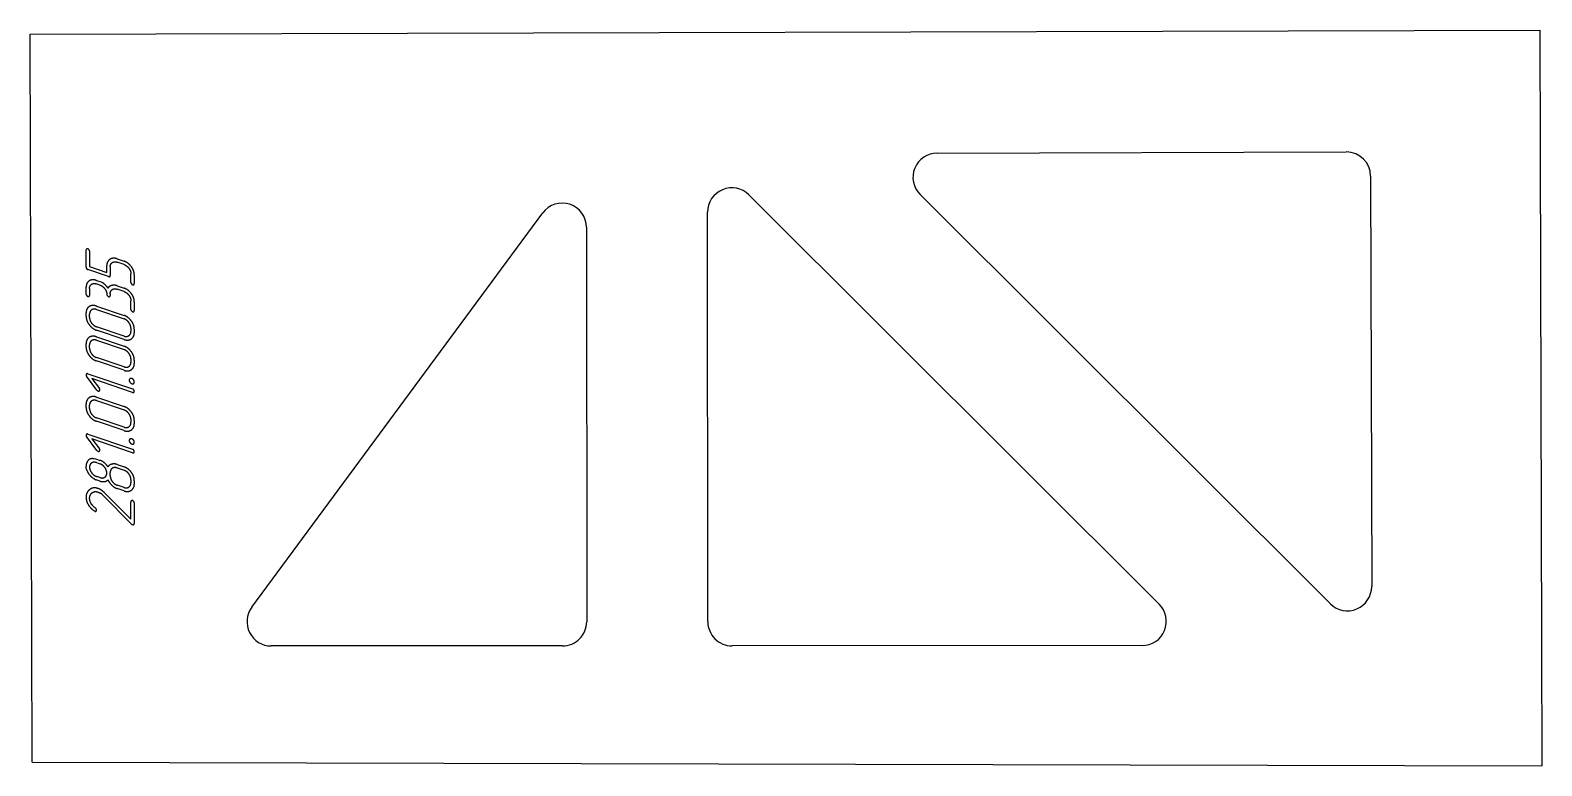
# Model space of a CAD drawing. Header units: millimetres. Extents: x 33 to 657, y 52 to 355.
import ezdxf

# ---------------------------------------------------------------- set-up
doc = ezdxf.new("R2010")
doc.units = ezdxf.units.MM
doc.linetypes.add('K5LT_BASIC', pattern=[0])
doc.layers.add('Engraving', color=7, linetype='Continuous')

msp = doc.modelspace()

# ---------------------------------------------------------------- linework, layer by layer
at = {"color": 143, "linetype": 'K5LT_BASIC', "lineweight": 25, "true_color": 0x33acca}
for p, q in [((33.4, 353.39), (656.44, 355.02)), ((34.18, 53.1), (33.4, 353.39)), ((656.44, 355.02), (657.23, 51.68)), ((407.68, 304.37), (576.57, 304.81)), ((586.6, 294.83), (587.04, 125.6)), ((330.01, 287.1), (499.34, 118.31)), ((569.98, 118.49), (400.65, 287.28)), ((124.82, 117.03), (244.91, 279.67)), ((313.05, 111.12), (312.95, 280.01)), ((262.95, 273.74), (263.05, 111.1)), ((253.05, 101.09), (132.87, 101.09)), ((492.29, 101.23), (323.05, 101.13)), ((34.18, 53.1), (657.23, 51.68))]:
    msp.add_line(p, q, dxfattribs=at)
for centre, start, end in [((407.71, 294.37), 90.14963, 225.09199), ((576.6, 294.81), 0.14963, 90.14963), ((322.95, 280.02), 45.09199, 180.03434), ((252.95, 273.73), 0.03434, 143.56092), ((577.04, 125.58), 225.09199, 0.14963), ((132.87, 111.09), 143.56092, 270), ((492.28, 111.23), 270.03434, 45.09199), ((253.05, 111.09), 270, 0.03434), ((323.05, 111.13), 180.03434, 270.03434)]:
    msp.add_arc(centre, 10, start, end, dxfattribs=at)
at = {"layer": 'Engraving', "color": 143, "linetype": 'K5LT_BASIC', "lineweight": 25, "true_color": 0x33acca}
for p, q in [((56.47, 257.29), (56.47, 264.4)), ((57.89, 263.91), (57.89, 257.52)), ((65.72, 253.44), (57.18, 256.34)), ((57.89, 257.52), (65.01, 255.1)), ((65.01, 255.1), (65.01, 257.96)), ((66.43, 257.47), (66.43, 253.9)), ((69.26, 260.76), (72.1, 259.79)), ((72.1, 258.37), (69.26, 259.34)), ((60.73, 251.83), (62.15, 251.35)), ((62.15, 249.93), (60.73, 250.41)), ((62.15, 251.35), (62.62, 251.19)), ((62.62, 251.19), (62.91, 251.1)), ((62.91, 251.1), (63.19, 250.91)), ((69.26, 249.65), (72.1, 248.68)), ((74.94, 251.01), (74.94, 254.58)), ((76.36, 254.1), (76.36, 250.53)), ((56.47, 246.18), (56.47, 249.02)), ((57.89, 248.54), (57.89, 245.69)), ((66.42, 246.35), (66.42, 245.64)), ((72.1, 247.26), (69.26, 248.22)), ((74.94, 239.9), (74.94, 243.45)), ((56.47, 237.03), (56.47, 238.45)), ((57.89, 236.55), (57.89, 237.97)), ((60.73, 241.28), (72.1, 237.42)), ((60.73, 239.86), (72.1, 236)), ((76.36, 242.97), (76.36, 239.42)), ((72.1, 228.88), (60.73, 232.74)), ((72.1, 227.46), (60.73, 231.32)), ((74.94, 232.18), (74.94, 230.75)), ((76.36, 231.69), (76.36, 230.27)), ((56.47, 224.33), (56.47, 225.75)), ((57.89, 223.85), (57.89, 225.27)), ((60.73, 228.58), (72.1, 224.72)), ((60.73, 227.16), (72.1, 223.3)), ((72.1, 216.18), (60.73, 220.04)), ((72.1, 214.76), (60.73, 218.62)), ((74.94, 219.48), (74.94, 218.05)), ((76.36, 218.99), (76.36, 217.57)), ((60.94, 206.6), (56.68, 212.3)), ((57.18, 213.34), (75.65, 207.07)), ((75.65, 205.64), (58.88, 211.34)), ((58.88, 211.34), (61.94, 207.26)), ((56.47, 199.46), (56.47, 200.88)), ((57.89, 198.98), (57.89, 200.4)), ((60.73, 203.71), (72.1, 199.85)), ((60.73, 202.29), (72.1, 198.43)), ((72.1, 191.31), (60.73, 195.17)), ((72.1, 189.88), (60.73, 193.75)), ((74.94, 194.6), (74.94, 193.18)), ((76.36, 194.12), (76.36, 192.7)), ((60.94, 181.73), (56.68, 187.43)), ((57.18, 188.47), (75.65, 182.19)), ((75.65, 180.77), (58.88, 186.47)), ((58.88, 186.47), (61.94, 182.39)), ((56.47, 174.85), (56.47, 175.29)), ((56.54, 174.37), (56.47, 174.85)), ((59.07, 178.4), (59.82, 178.35)), ((59.82, 178.35), (60.27, 178.27)), ((60.27, 178.27), (60.71, 178.12)), ((60.71, 178.12), (62.16, 177.63)), ((60.72, 176.7), (62.17, 176.2)), ((69.26, 175.93), (72.1, 174.96)), ((56.75, 173.54), (56.54, 174.37)), ((62.16, 169.1), (60.7, 169.6)), ((62.17, 170.52), (60.72, 171.01)), ((66.42, 171.21), (66.42, 172.63)), ((69.26, 174.5), (72.1, 173.54)), ((74.94, 169.73), (74.94, 168.31)), ((76.36, 169.25), (76.36, 167.83)), ((62.89, 163.66), (62.39, 164.04)), ((63.45, 163.17), (62.89, 163.66)), ((75.25, 151.36), (63.45, 163.17)), ((64.24, 164.1), (74.94, 153.4)), ((72.1, 166.44), (69.26, 167.4)), ((72.1, 165.01), (69.26, 165.98)), ((60.09, 156.64), (59.84, 156.77)), ((74.94, 153.4), (74.94, 160.56)), ((76.36, 160.08), (76.36, 151.58))]:
    msp.add_line(p, q, dxfattribs=at)
for points in [[(56.69, 264.8), (56.47, 264.65), (56.47, 264.4)], [(57.18, 264.86), (56.92, 264.95), (56.69, 264.8)], [(57.66, 264.51), (57.43, 264.78), (57.18, 264.86)], [(57.89, 263.91), (57.89, 264.25), (57.66, 264.51)], [(56.47, 257.29), (56.47, 256.58), (57.18, 256.34)], [(66.26, 260.53), (65.01, 259.7), (65.01, 257.96)], [(69.26, 260.76), (67.51, 261.35), (66.26, 260.53)], [(66.43, 257.47), (66.43, 258.65), (67.25, 259.19)], [(67.25, 259.19), (68.08, 259.74), (69.26, 259.34)], [(75.1, 257.52), (73.85, 259.2), (72.1, 259.79)], [(72.1, 258.37), (73.29, 257.96), (74.11, 256.86)], [(74.11, 256.86), (74.94, 255.76), (74.94, 254.58)], [(76.36, 254.1), (76.36, 255.84), (75.1, 257.52)], [(57.7, 251.63), (56.47, 250.81), (56.47, 249.02)], [(60.73, 251.83), (58.94, 252.44), (57.7, 251.63)], [(57.89, 248.54), (57.89, 249.74), (58.72, 250.28)], [(58.72, 250.28), (59.55, 250.81), (60.73, 250.41)], [(62.15, 249.93), (63.35, 249.52), (64.17, 248.42)], [(64, 250.33), (63.57, 250.74), (63.19, 250.91)], [(65.48, 248.64), (64.75, 249.7), (64, 250.33)], [(67.01, 249.75), (65.95, 249.45), (65.48, 248.64)], [(65.72, 253.44), (66.43, 253.19), (66.43, 253.9)], [(69.26, 249.65), (68.07, 250.05), (67.01, 249.75)], [(74.94, 251.01), (74.94, 250.66), (75.22, 250.39)], [(75.22, 250.39), (75.49, 250.11), (75.65, 250.06)], [(75.65, 250.06), (75.94, 249.96), (76.16, 250.07)], [(76.16, 250.07), (76.36, 250.2), (76.36, 250.53)], [(56.47, 246.18), (56.47, 245.82), (56.74, 245.55)], [(56.74, 245.55), (57.02, 245.28), (57.18, 245.23)], [(57.18, 245.23), (57.46, 245.13), (57.69, 245.24)], [(57.69, 245.24), (57.89, 245.37), (57.89, 245.69)], [(64.17, 248.42), (65, 247.31), (65, 246.12)], [(65, 246.12), (65, 245.77), (65.27, 245.49)], [(65.27, 245.49), (65.55, 245.22), (65.71, 245.17)], [(65.71, 245.17), (65.99, 245.07), (66.22, 245.18)], [(66.22, 245.18), (66.42, 245.31), (66.42, 245.64)], [(66.42, 246.35), (66.42, 247.55), (67.25, 248.09)], [(67.25, 248.09), (68.08, 248.62), (69.26, 248.22)], [(75.12, 246.41), (73.88, 248.08), (72.1, 248.68)], [(72.1, 247.26), (73.29, 246.85), (74.12, 245.75)], [(74.12, 245.75), (74.94, 244.64), (74.94, 243.45)], [(76.36, 242.97), (76.36, 244.74), (75.12, 246.41)], [(57.71, 241.04), (56.47, 240.2), (56.47, 238.45)], [(60.73, 241.28), (58.95, 241.89), (57.71, 241.04)], [(58.73, 239.7), (57.89, 239.15), (57.89, 237.97)], [(60.73, 239.86), (59.57, 240.26), (58.73, 239.7)], [(75.1, 235.15), (73.85, 236.83), (72.1, 237.42)], [(74.94, 239.9), (74.94, 239.55), (75.22, 239.27)], [(75.22, 239.27), (75.49, 239), (75.65, 238.95)], [(75.65, 238.95), (75.94, 238.85), (76.16, 238.96)], [(76.16, 238.96), (76.36, 239.09), (76.36, 239.42)], [(56.47, 237.03), (56.47, 235.24), (57.74, 233.57)], [(57.74, 233.57), (59.02, 231.9), (60.73, 231.32)], [(57.89, 236.55), (57.89, 235.37), (58.72, 234.26)], [(58.72, 234.26), (59.55, 233.14), (60.73, 232.74)], [(74.13, 234.45), (73.32, 235.58), (72.1, 236)], [(74.94, 232.18), (74.94, 233.33), (74.13, 234.45)], [(76.36, 231.69), (76.36, 233.47), (75.1, 235.15)], [(57.71, 228.34), (56.47, 227.5), (56.47, 225.75)], [(60.73, 228.58), (58.95, 229.19), (57.71, 228.34)], [(58.73, 227), (57.89, 226.45), (57.89, 225.27)], [(60.73, 227.16), (59.57, 227.56), (58.73, 227)], [(72.1, 228.88), (73.25, 228.49), (74.09, 229.06)], [(72.1, 227.46), (73.89, 226.85), (75.13, 227.74)], [(75.1, 222.45), (73.85, 224.13), (72.1, 224.72)], [(74.09, 229.06), (74.94, 229.63), (74.94, 230.75)], [(75.13, 227.74), (76.36, 228.64), (76.36, 230.27)], [(56.47, 224.33), (56.47, 222.54), (57.74, 220.87)], [(57.74, 220.87), (59.02, 219.2), (60.73, 218.62)], [(57.89, 223.85), (57.89, 222.67), (58.72, 221.56)], [(58.72, 221.56), (59.55, 220.44), (60.73, 220.04)], [(74.13, 221.75), (73.32, 222.88), (72.1, 223.3)], [(74.94, 219.48), (74.94, 220.63), (74.13, 221.75)], [(76.36, 218.99), (76.36, 220.77), (75.1, 222.45)], [(56.67, 213.3), (56.48, 213.14), (56.48, 212.86)], [(56.48, 212.86), (56.48, 212.57), (56.68, 212.3)], [(57.18, 213.34), (56.86, 213.45), (56.67, 213.3)], [(72.1, 216.18), (73.25, 215.79), (74.09, 216.36)], [(72.1, 214.76), (73.89, 214.15), (75.13, 215.04)], [(74.09, 216.36), (74.94, 216.93), (74.94, 218.05)], [(75.13, 215.04), (76.36, 215.94), (76.36, 217.57)], [(60.94, 206.6), (61.31, 206.27), (61.43, 206.23)], [(61.43, 206.23), (61.72, 206.13), (61.94, 206.27)], [(62.15, 206.71), (62.15, 206.98), (61.94, 207.26)], [(61.94, 206.27), (62.15, 206.41), (62.15, 206.71)], [(74.57, 211.29), (74.23, 211.07), (74.23, 210.68)], [(74.23, 210.68), (74.23, 210.16), (74.64, 209.75)], [(75.3, 211.39), (74.91, 211.52), (74.57, 211.29)], [(74.64, 209.75), (75.05, 209.34), (75.3, 209.26)], [(76.02, 210.87), (75.68, 211.26), (75.3, 211.39)], [(75.3, 209.26), (75.72, 209.11), (76.06, 209.28)], [(76.19, 206.68), (75.99, 206.95), (75.65, 207.07)], [(76.36, 209.96), (76.36, 210.47), (76.02, 210.87)], [(76.06, 209.28), (76.36, 209.46), (76.36, 209.96)], [(76.36, 206.11), (76.36, 206.43), (76.19, 206.68)], [(76.19, 205.67), (76.36, 205.98), (76.36, 206.11)], [(57.71, 203.47), (56.47, 202.63), (56.47, 200.88)], [(60.73, 203.71), (58.95, 204.32), (57.71, 203.47)], [(58.73, 202.13), (57.89, 201.58), (57.89, 200.4)], [(60.73, 202.29), (59.57, 202.68), (58.73, 202.13)], [(75.1, 197.58), (73.85, 199.25), (72.1, 199.85)], [(75.65, 205.64), (76.02, 205.52), (76.19, 205.67)], [(56.47, 199.46), (56.47, 197.67), (57.74, 196)], [(57.74, 196), (59.02, 194.33), (60.73, 193.75)], [(57.89, 198.98), (57.89, 197.8), (58.72, 196.69)], [(58.72, 196.69), (59.55, 195.57), (60.73, 195.17)], [(74.13, 196.88), (73.32, 198.01), (72.1, 198.43)], [(74.94, 194.6), (74.94, 195.76), (74.13, 196.88)], [(76.36, 194.12), (76.36, 195.9), (75.1, 197.58)], [(56.67, 188.42), (56.48, 188.27), (56.48, 187.99)], [(56.48, 187.99), (56.48, 187.7), (56.68, 187.43)], [(57.18, 188.47), (56.86, 188.58), (56.67, 188.42)], [(72.1, 191.31), (73.25, 190.92), (74.09, 191.49)], [(72.1, 189.88), (73.89, 189.28), (75.13, 190.17)], [(74.09, 191.49), (74.94, 192.06), (74.94, 193.18)], [(75.13, 190.17), (76.36, 191.07), (76.36, 192.7)], [(60.94, 181.73), (61.31, 181.4), (61.43, 181.36)], [(61.43, 181.36), (61.72, 181.26), (61.94, 181.4)], [(62.15, 181.83), (62.15, 182.11), (61.94, 182.39)], [(61.94, 181.4), (62.15, 181.54), (62.15, 181.83)], [(74.57, 186.42), (74.23, 186.2), (74.23, 185.81)], [(74.23, 185.81), (74.23, 185.29), (74.64, 184.88)], [(75.3, 186.52), (74.91, 186.65), (74.57, 186.42)], [(74.64, 184.88), (75.05, 184.47), (75.3, 184.39)], [(76.02, 185.99), (75.68, 186.39), (75.3, 186.52)], [(75.3, 184.39), (75.72, 184.24), (76.06, 184.41)], [(76.19, 181.81), (75.99, 182.08), (75.65, 182.19)], [(76.36, 185.09), (76.36, 185.6), (76.02, 185.99)], [(76.06, 184.41), (76.36, 184.59), (76.36, 185.09)], [(76.36, 181.24), (76.36, 181.55), (76.19, 181.81)], [(76.19, 180.8), (76.36, 181.11), (76.36, 181.24)], [(57.7, 177.92), (56.47, 177.05), (56.47, 175.29)], [(59.07, 178.4), (58.3, 178.34), (57.7, 177.92)], [(58.71, 176.55), (57.89, 176.01), (57.89, 174.83)], [(57.89, 174.83), (57.89, 173.65), (58.71, 172.54)], [(60.72, 176.7), (59.54, 177.1), (58.71, 176.55)], [(64, 176.61), (63.2, 177.28), (62.16, 177.63)], [(64.19, 174.67), (63.38, 175.79), (62.17, 176.2)], [(65.48, 174.93), (64.81, 175.95), (64, 176.61)], [(67, 176.03), (65.94, 175.73), (65.48, 174.93)], [(69.26, 175.93), (68.06, 176.33), (67, 176.03)], [(69.26, 174.5), (68.08, 174.9), (67.25, 174.37)], [(75.12, 172.69), (73.88, 174.36), (72.1, 174.96)], [(75.65, 180.77), (76.02, 180.65), (76.19, 180.8)], [(56.75, 173.54), (57.06, 172.7), (57.69, 171.86)], [(57.69, 171.86), (59.06, 170.15), (60.7, 169.6)], [(58.71, 172.54), (59.52, 171.42), (60.72, 171.01)], [(62.16, 169.1), (63.17, 168.76), (64.02, 168.89)], [(62.17, 170.52), (63.35, 170.12), (64.17, 170.66)], [(64.02, 168.89), (64.88, 169.03), (65.48, 169.55)], [(64.17, 170.66), (65, 171.21), (65, 172.39)], [(65, 172.39), (65, 173.54), (64.19, 174.67)], [(65.48, 169.55), (66.18, 168.22), (67.17, 167.29)], [(67.25, 174.37), (66.42, 173.84), (66.42, 172.63)], [(66.42, 171.21), (66.42, 170.03), (67.25, 168.92)], [(67.25, 168.92), (68.08, 167.8), (69.26, 167.4)], [(74.12, 172.03), (73.29, 173.13), (72.1, 173.54)], [(74.94, 169.73), (74.94, 170.93), (74.12, 172.03)], [(76.36, 169.25), (76.36, 171.03), (75.12, 172.69)], [(57.85, 165.54), (56.45, 164.41), (56.45, 162.38)], [(56.45, 162.38), (56.45, 160.9), (57.24, 159.51)], [(61.34, 166.03), (59.31, 166.72), (57.85, 165.54)], [(57.9, 161.96), (57.9, 162.67), (58.18, 163.27)], [(58.18, 163.27), (58.46, 163.87), (58.91, 164.23)], [(58.91, 164.23), (59.91, 165.06), (61.34, 164.57)], [(62.71, 165.36), (62.04, 165.8), (61.34, 166.03)], [(61.34, 164.57), (61.88, 164.38), (62.39, 164.04)], [(64.24, 164.1), (63.37, 164.92), (62.71, 165.36)], [(67.17, 167.29), (68.16, 166.35), (69.26, 165.98)], [(72.1, 166.44), (73.25, 166.05), (74.09, 166.62)], [(72.1, 165.01), (73.89, 164.4), (75.13, 165.3)], [(74.09, 166.62), (74.94, 167.19), (74.94, 168.31)], [(75.13, 165.3), (76.36, 166.19), (76.36, 167.83)], [(57.24, 159.51), (58.1, 157.95), (59.84, 156.77)], [(58.45, 159.95), (57.9, 160.98), (57.9, 161.96)], [(60.32, 157.94), (59, 158.91), (58.45, 159.95)], [(60.09, 156.64), (60.4, 156.53), (60.6, 156.69)], [(60.66, 157.58), (60.55, 157.78), (60.32, 157.94)], [(60.6, 156.69), (60.79, 156.84), (60.79, 157.14)], [(60.79, 157.14), (60.74, 157.4), (60.66, 157.58)], [(75.17, 160.97), (74.94, 160.82), (74.94, 160.56)], [(75.65, 161.03), (75.39, 161.12), (75.17, 160.97)], [(76.13, 160.68), (75.91, 160.94), (75.65, 161.03)], [(76.36, 160.08), (76.36, 160.42), (76.13, 160.68)], [(75.25, 151.36), (75.4, 151.21), (75.59, 151.14)], [(75.59, 151.14), (75.89, 151.04), (76.13, 151.16)], [(76.13, 151.16), (76.36, 151.32), (76.36, 151.58)]]:
    msp.add_open_spline(points, degree=2, dxfattribs=at)

doc.saveas('drawing.dxf')
